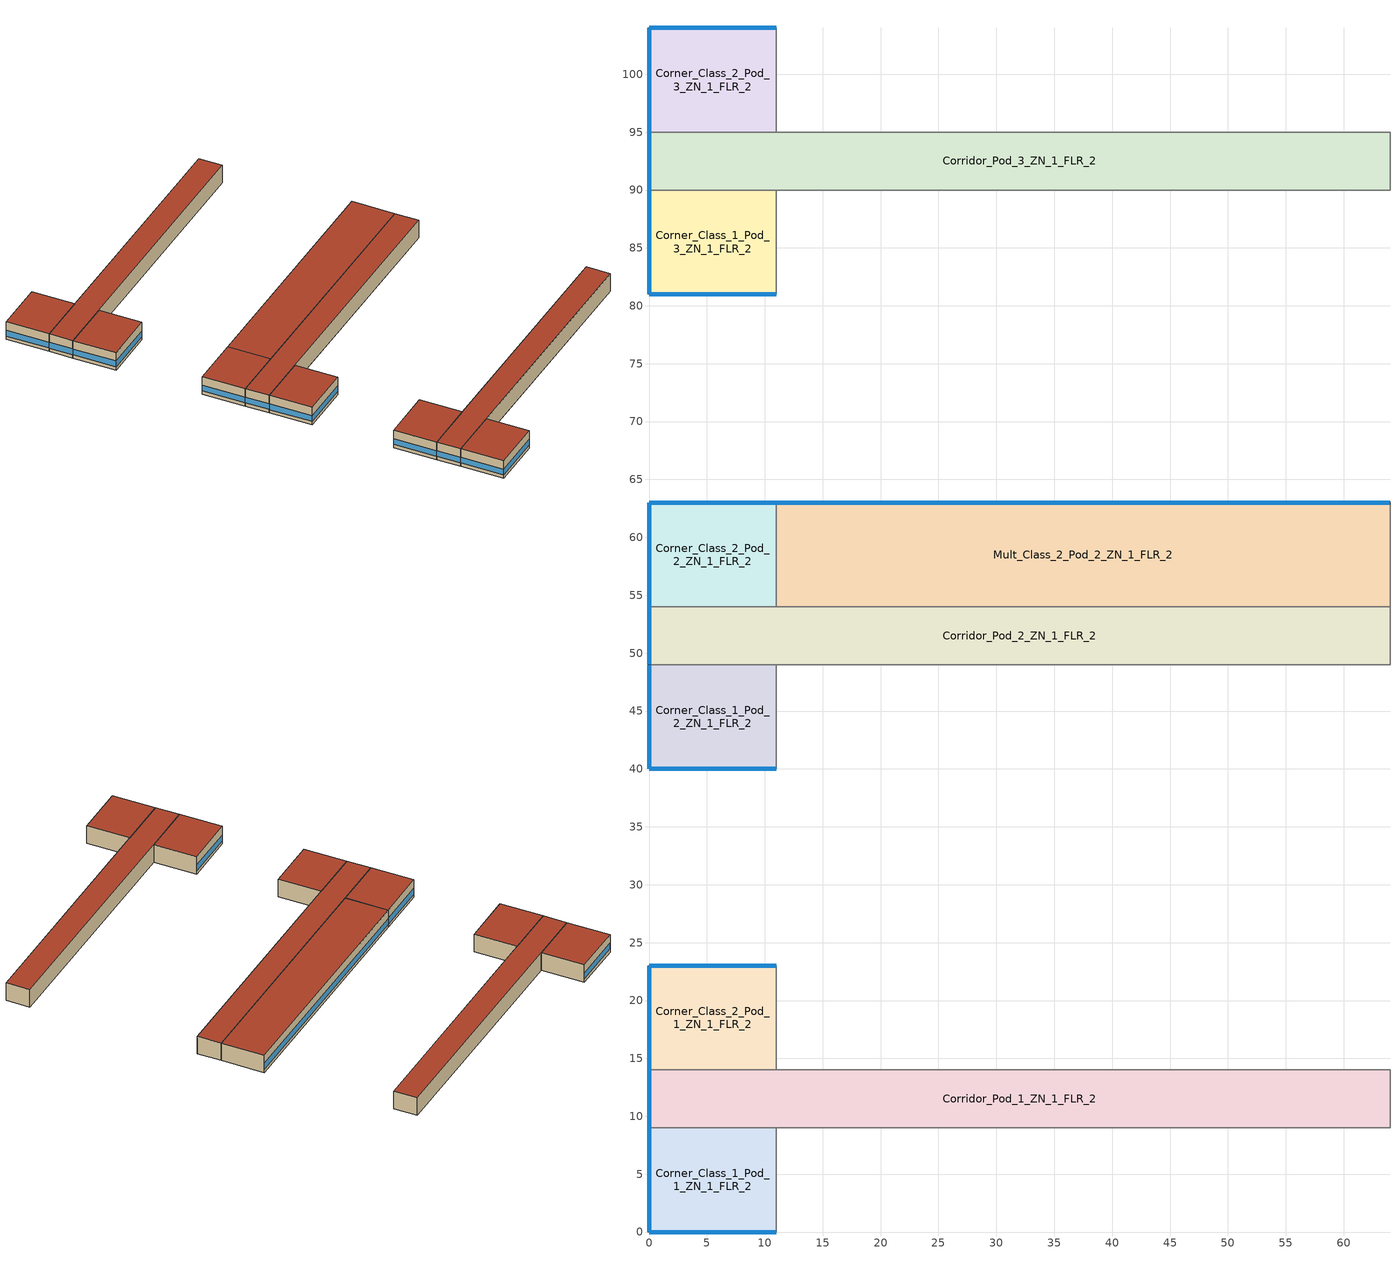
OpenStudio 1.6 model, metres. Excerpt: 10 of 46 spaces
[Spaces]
Corridor_Pod_2_ZN_1_FLR_2
 floor to Corridor_Pod_2_ZN_1_FLR_1: 64,54 64,49 0,49 0,54 z4
 wall outside: 0,54 0,49 z4:8
 wall to Corner_Class_1_Pod_2_ZN_1_FLR_2: 0,49 11,49 z4:8
 wall to Corner_Class_2_Pod_2_ZN_1_FLR_2: 11,54 0,54 z4:8
 wall to Mult_Class_2_Pod_2_ZN_1_FLR_2: 64,54 11,54 z4:8
 wall to Main_Corridor_ZN_1_FLR_2: 64,49 64,54 z4:8
 wall to Mult_Class_1_Pod_2_ZN_1_FLR_2: 11,49 64,49 z4:8
 window: 0,53.97 0,49.03 z4.76:6.07
 roof outside: 64,49 64,54 0,54 0,49 z8
Mult_Class_2_Pod_2_ZN_1_FLR_2
 floor to Mult_Class_2_Pod_2_ZN_1_FLR_1: 64,63 64,54 11,54 11,63 z4
 wall outside: 64,63 11,63 z4:8
 wall to Main_Corridor_ZN_1_FLR_2: 64,54 64,63 z4:8
 wall to Corner_Class_2_Pod_2_ZN_1_FLR_2: 11,63 11,54 z4:8
 window: 63.97,63 11.03,63 z4.76:6.06
 roof outside: 64,54 64,63 11,63 11,54 z8
Corner_Class_1_Pod_2_ZN_1_FLR_2
 floor to Corner_Class_1_Pod_2_ZN_1_FLR_1: 11,49 11,40 0,40 0,49 z4
 wall outside: 0,49 0,40 11,40 z4:8
 wall to Mult_Class_1_Pod_2_ZN_1_FLR_2: 11,40 11,49 z4:8
 window: 0,48.97 0,40.03 / 0.03,40 10.97,40 z4.76:6.06
 roof outside: 11,40 11,49 0,49 0,40 z8
Corner_Class_2_Pod_1_ZN_1_FLR_2
 floor to Corner_Class_2_Pod_1_ZN_1_FLR_1: 11,23 11,14 0,14 0,23 z4
 wall outside: 11,23 0,23 0,14 z4:8
 wall to Mult_Class_2_Pod_1_ZN_1_FLR_2: 11,14 11,23 z4:8
 wall to Corridor_Pod_1_ZN_1_FLR_2: 0,14 11,14 z4:8
 window: 10.97,23 0.03,23 / 0,22.97 0,14.03 z4.76:6.06
 roof outside: 11,14 11,23 0,23 0,14 z8
Corridor_Pod_3_ZN_1_FLR_2
 floor to Corridor_Pod_3_ZN_1_FLR_1: 64,95 64,90 0,90 0,95 z4
 wall outside: 0,95 0,90 z4:8
 wall to Corner_Class_2_Pod_3_ZN_1_FLR_2: 11,95 0,95 z4:8
 wall to Bathrooms_ZN_1_FLR_2: 64,90 64,95 z4:8
 wall to Mult_Class_1_Pod_3_ZN_1_FLR_2: 11,90 64,90 z4:8
 wall to Mult_Class_2_Pod_3_ZN_1_FLR_2: 64,95 11,95 z4:8
 wall to Corner_Class_1_Pod_3_ZN_1_FLR_2: 0,90 11,90 z4:8
 window: 0,94.97 0,90.03 z4.76:6.07
 roof outside: 64,90 64,95 0,95 0,90 z8
Corner_Class_1_Pod_1_ZN_1_FLR_2
 floor to Corner_Class_1_Pod_1_ZN_1_FLR_1: 11,9 11,0 0,0 0,9 z4
 wall outside: 0,9 0,0 11,0 z4:8
 wall to Corridor_Pod_1_ZN_1_FLR_2: 11,9 0,9 z4:8
 wall to Mult_Class_1_Pod_1_ZN_1_FLR_2: 11,0 11,9 z4:8
 window: 0.03,0 10.97,0 / 0,8.97 0,0.03 z4.76:6.06
 roof outside: 11,0 11,9 0,9 0,0 z8
Corridor_Pod_1_ZN_1_FLR_2
 floor to Corridor_Pod_1_ZN_1_FLR_1: 64,14 64,9 0,9 0,14 z4
 wall outside: 0,14 0,9 z4:8
 wall to Mult_Class_1_Pod_1_ZN_1_FLR_2: 11,9 64,9 z4:8
 wall to Lobby_ZN_1_FLR_2: 64,9 64,14 z4:8
 wall to Mult_Class_2_Pod_1_ZN_1_FLR_2: 64,14 11,14 z4:8
 window: 0,13.97 0,9.03 z4.76:6.07
 roof outside: 64,9 64,14 0,14 0,9 z8
Corner_Class_2_Pod_3_ZN_1_FLR_2
 floor to Corner_Class_2_Pod_3_ZN_1_FLR_1: 11,104 11,95 0,95 0,104 z4
 wall outside: 11,104 0,104 0,95 z4:8
 wall to Mult_Class_2_Pod_3_ZN_1_FLR_2: 11,95 11,104 z4:8
 window: 0,103.97 0,95.03 / 10.97,104 0.03,104 z4.76:6.06
 roof outside: 11,95 11,104 0,104 0,95 z8
Corner_Class_1_Pod_3_ZN_1_FLR_2
 floor to Corner_Class_1_Pod_3_ZN_1_FLR_1: 11,90 11,81 0,81 0,90 z4
 wall outside: 0,90 0,81 11,81 z4:8
 wall to Mult_Class_1_Pod_3_ZN_1_FLR_2: 11,81 11,90 z4:8
 window: 0,89.97 0,81.03 / 0.03,81 10.97,81 z4.76:6.06
 roof outside: 11,81 11,90 0,90 0,81 z8
Corner_Class_2_Pod_2_ZN_1_FLR_2
 floor to Corner_Class_2_Pod_2_ZN_1_FLR_1: 11,63 11,54 0,54 0,63 z4
 wall outside: 11,63 0,63 0,54 z4:8
 window: 0,62.97 0,54.03 / 10.97,63 0.03,63 z4.76:6.06
 roof outside: 11,54 11,63 0,63 0,54 z8
[Sizing:Zone] Zone Cooling Design Supply Air Temperature {C}=12.8; Zone Heating Design Supply Air Temperature {C}=50; Zone Cooling Design Supply Air Humidity Ratio {kg-H2O/kg-air}=0.0085; Zone Heating Design Supply Air Humidity Ratio {kg-H2O/kg-air}=0.008; Cooling Design Air Flow Method=DesignDay; Heating Design Air Flow Method=DesignDay
Name | Cooling Minimum Air Flow {m3/s}
Mult_Class_2_Pod_1_ZN_1_FLR_2 Thermal Zone; Mult_Class_1_Pod_3_ZN_1_FLR_1 Thermal Zone; Aux_Gym_ZN_1_FLR_1 Thermal Zone; Corner_Class_1_Pod_3_ZN_1_FLR_1 Thermal Zone; Main_Corridor_ZN_1_FLR_1 Thermal Zone; Gym_ZN_1_FLR_1 Thermal Zone; Mult_Class_1_Pod_1_ZN_1_FLR_1 Thermal Zone; Corner_Class_2_Pod_1_ZN_1_FLR_2 Thermal Zone; Kitchen_ZN_1_FLR_1 Thermal Zone; Lobby_ZN_1_FLR_2 Thermal Zone; Mult_Class_2_Pod_2_ZN_1_FLR_2 Thermal Zone; Mult_Class_1_Pod_2_ZN_1_FLR_2 Thermal Zone; Auditorium_ZN_1_FLR_1 Thermal Zone; Mult_Class_2_Pod_3_ZN_1_FLR_1 Thermal Zone; Main_Corridor_ZN_1_FLR_2 Thermal Zone; Mult_Class_2_Pod_1_ZN_1_FLR_1 Thermal Zone; Corridor_Pod_1_ZN_1_FLR_1 Thermal Zone; Corridor_Pod_3_ZN_1_FLR_2 Thermal Zone; Corridor_Pod_3_ZN_1_FLR_1 Thermal Zone; Offices_ZN_1_FLR_2 Thermal Zone; Corner_Class_1_Pod_1_ZN_1_FLR_1 Thermal Zone; Corridor_Pod_2_ZN_1_FLR_2 Thermal Zone; Mech_ZN_1_FLR_2 Thermal Zone; Offices_ZN_1_FLR_1 Thermal Zone; Mult_Class_2_Pod_3_ZN_1_FLR_2 Thermal Zone; Mult_Class_2_Pod_2_ZN_1_FLR_1 Thermal Zone; Corner_Class_2_Pod_3_ZN_1_FLR_1 Thermal Zone; Corner_Class_1_Pod_3_ZN_1_FLR_2 Thermal Zone; Mult_Class_1_Pod_2_ZN_1_FLR_1 Thermal Zone; Lobby_ZN_1_FLR_1 Thermal Zone; Corner_Class_1_Pod_2_ZN_1_FLR_2 Thermal Zone; LIBRARY_MEDIA_CENTER_ZN_1_FLR_2 Thermal Zone; Mult_Class_1_Pod_3_ZN_1_FLR_2 Thermal Zone; Corner_Class_2_Pod_3_ZN_1_FLR_2 Thermal Zone; Corner_Class_2_Pod_1_ZN_1_FLR_1 Thermal Zone; Corner_Class_1_Pod_1_ZN_1_FLR_2 Thermal Zone; Corner_Class_2_Pod_2_ZN_1_FLR_2 Thermal Zone; Corner_Class_1_Pod_2_ZN_1_FLR_1 Thermal Zone; Mult_Class_1_Pod_1_ZN_1_FLR_2 Thermal Zone; Mech_ZN_1_FLR_1 Thermal Zone; Corridor_Pod_1_ZN_1_FLR_2 Thermal Zone; Corner_Class_2_Pod_2_ZN_1_FLR_1 Thermal Zone; Corridor_Pod_2_ZN_1_FLR_1 Thermal Zone
Cafeteria_ZN_1_FLR_1 Thermal Zone | 1.628
Bathrooms_ZN_1_FLR_2 Thermal Zone; Bathrooms_ZN_1_FLR_1 Thermal Zone | 0.3
[Schedule:Ruleset]
Name | Default Day Schedule
NECB-A-Occ | Schedule Day 2
NECB-A-Ltg | Schedule Day 3
NECB-A-Equ | Schedule Day 4
NECB-A-Fan | Schedule Day 5
NECB-A-Proc | Schedule Day 6
NECB-A-Clg | Schedule Day 7
NECB-A-Htg | Schedule Day 8
NECB-A-HW | Schedule Day 9
NECB-B-Ltg | Schedule Day 11
NECB-B-Equ | Schedule Day 12
NECB-B-Proc | Schedule Day 14
NECB-B-Clg | Schedule Day 15
NECB-B-Htg | Schedule Day 16
NECB-B-HW | Schedule Day 17
NECB-C-Occ | Schedule Day 18
NECB-C-Ltg | Schedule Day 19
NECB-C-Equ | Schedule Day 20
NECB-C-Fan | Schedule Day 21
NECB-C-Proc | Schedule Day 22
NECB-C-Clg | Schedule Day 23
NECB-C-Htg | Schedule Day 24
NECB-C-HW | Schedule Day 25
activity 120W | Schedule Day 74
[Schedule:Day]
wkdFRACTION_ALWAYS_ON 1; satFRACTION_ALWAYS_ON 1; sunFRACTION_ALWAYS_ON 1: 1, 0, 1, 2, 0, 1, 3, 0, 1, 4, 0, 1, 5, 0, 1, 6, 0, 1, 7, 0, 1, 8, 0, 1, 9, 0, 1, 10, 0, 1, 11, 0, 1, 12, 0, 1, 13, 0, 1, 14, 0, 1, 15, 0, 1, 16, 0, 1, 17, 0, 1, 18, 0, 1, 19, 0, 1, 20, 0, 1, 21, 0, 1, 22, 0, 1, 23, 0, 1, 24, 0, 1
Schedule Day 2; wkdNECB-A-Occ 1: 1, 0, 0, 2, 0, 0, 3, 0, 0, 4, 0, 0, 5, 0, 0, 6, 0, 0, 7, 0, 0, 8, 0, 0.1, 9, 0, 0.7, 10, 0, 0.9, 11, 0, 0.9, 12, 0, 0.9, 13, 0, 0.5, 14, 0, 0.5, 15, 0, 0.9, 16, 0, 0.9, 17, 0, 0.9, 18, 0, 0.7, 19, 0, 0.3, 20, 0, 0.1, 21, 0, 0.1, 22, 0, 0.1, 23, 0, 0.1, 24, 0, 0
satNECB-A-Occ 1; sunNECB-A-Occ 1; satNECB-A-Fan 1; sunNECB-A-Fan 1; satNECB-D-Occ 1; sunNECB-D-Occ 1; satNECB-D-Fan 1; sunNECB-D-Fan 1: 1, 0, 0, 2, 0, 0, 3, 0, 0, 4, 0, 0, 5, 0, 0, 6, 0, 0, 7, 0, 0, 8, 0, 0, 9, 0, 0, 10, 0, 0, 11, 0, 0, 12, 0, 0, 13, 0, 0, 14, 0, 0, 15, 0, 0, 16, 0, 0, 17, 0, 0, 18, 0, 0, 19, 0, 0, 20, 0, 0, 21, 0, 0, 22, 0, 0, 23, 0, 0, 24, 0, 0
Schedule Day 3; wkdNECB-A-Ltg 1: 1, 0, 0.05, 2, 0, 0.05, 3, 0, 0.05, 4, 0, 0.05, 5, 0, 0.05, 6, 0, 0.05, 7, 0, 0.05, 8, 0, 0.3, 9, 0, 0.8, 10, 0, 0.9, 11, 0, 0.9, 12, 0, 0.9, 13, 0, 0.9, 14, 0, 0.9, 15, 0, 0.9, 16, 0, 0.9, 17, 0, 0.9, 18, 0, 0.8, 19, 0, 0.5, 20, 0, 0.3, 21, 0, 0.3, 22, 0, 0.1, 23, 0, 0.1, 24, 0, 0.05
satNECB-A-Ltg 1; sunNECB-A-Ltg 1; satNECB-A-HW 1; sunNECB-A-HW 1; satNECB-D-Ltg 1; sunNECB-D-Ltg 1; satNECB-D-Equ 1; sunNECB-D-Equ 1; satNECB-D-Proc 1; sunNECB-D-Proc 1; satNECB-D-HW 1; sunNECB-D-HW 1: 1, 0, 0.05, 2, 0, 0.05, 3, 0, 0.05, 4, 0, 0.05, 5, 0, 0.05, 6, 0, 0.05, 7, 0, 0.05, 8, 0, 0.05, 9, 0, 0.05, 10, 0, 0.05, 11, 0, 0.05, 12, 0, 0.05, 13, 0, 0.05, 14, 0, 0.05, 15, 0, 0.05, 16, 0, 0.05, 17, 0, 0.05, 18, 0, 0.05, 19, 0, 0.05, 20, 0, 0.05, 21, 0, 0.05, 22, 0, 0.05, 23, 0, 0.05, 24, 0, 0.05
Schedule Day 4; wkdNECB-A-Equ 1; Schedule Day 6; wkdNECB-A-Proc 1: 1, 0, 0.2, 2, 0, 0.2, 3, 0, 0.2, 4, 0, 0.2, 5, 0, 0.2, 6, 0, 0.2, 7, 0, 0.2, 8, 0, 0.3, 9, 0, 0.8, 10, 0, 0.9, 11, 0, 0.9, 12, 0, 0.9, 13, 0, 0.9, 14, 0, 0.9, 15, 0, 0.9, 16, 0, 0.9, 17, 0, 0.9, 18, 0, 0.9, 19, 0, 0.5, 20, 0, 0.3, 21, 0, 0.3, 22, 0, 0.2, 23, 0, 0.2, 24, 0, 0.2
satNECB-A-Equ 1; sunNECB-A-Equ 1; satNECB-A-Proc 1; sunNECB-A-Proc 1: 1, 0, 0.2, 2, 0, 0.2, 3, 0, 0.2, 4, 0, 0.2, 5, 0, 0.2, 6, 0, 0.2, 7, 0, 0.2, 8, 0, 0.2, 9, 0, 0.2, 10, 0, 0.2, 11, 0, 0.2, 12, 0, 0.2, 13, 0, 0.2, 14, 0, 0.2, 15, 0, 0.2, 16, 0, 0.2, 17, 0, 0.2, 18, 0, 0.2, 19, 0, 0.2, 20, 0, 0.2, 21, 0, 0.2, 22, 0, 0.2, 23, 0, 0.2, 24, 0, 0.2
Schedule Day 5; wkdNECB-A-Fan 1: 1, 0, 0, 2, 0, 0, 3, 0, 0, 4, 0, 0, 5, 0, 0, 6, 0, 0, 7, 0, 1, 8, 0, 1, 9, 0, 1, 10, 0, 1, 11, 0, 1, 12, 0, 1, 13, 0, 1, 14, 0, 1, 15, 0, 1, 16, 0, 1, 17, 0, 1, 18, 0, 1, 19, 0, 1, 20, 0, 1, 21, 0, 1, 22, 0, 0, 23, 0, 0, 24, 0, 0
Schedule Day 7; wkdNECB-A-Clg 1: 1, 0, 35, 2, 0, 35, 3, 0, 35, 4, 0, 35, 5, 0, 35, 6, 0, 35, 7, 0, 24, 8, 0, 24, 9, 0, 24, 10, 0, 24, 11, 0, 24, 12, 0, 24, 13, 0, 24, 14, 0, 24, 15, 0, 24, 16, 0, 24, 17, 0, 24, 18, 0, 24, 19, 0, 24, 20, 0, 24, 21, 0, 24, 22, 0, 35, 23, 0, 35, 24, 0, 35
satNECB-A-Clg 1; sunNECB-A-Clg 1; satNECB-D-Clg 1; sunNECB-D-Clg 1: 1, 0, 35, 2, 0, 35, 3, 0, 35, 4, 0, 35, 5, 0, 35, 6, 0, 35, 7, 0, 35, 8, 0, 35, 9, 0, 35, 10, 0, 35, 11, 0, 35, 12, 0, 35, 13, 0, 35, 14, 0, 35, 15, 0, 35, 16, 0, 35, 17, 0, 35, 18, 0, 35, 19, 0, 35, 20, 0, 35, 21, 0, 35, 22, 0, 35, 23, 0, 35, 24, 0, 35
Schedule Day 8; wkdNECB-A-Htg 1: 1, 0, 18, 2, 0, 18, 3, 0, 18, 4, 0, 18, 5, 0, 18, 6, 0, 18, 7, 0, 20, 8, 0, 22, 9, 0, 22, 10, 0, 22, 11, 0, 22, 12, 0, 22, 13, 0, 22, 14, 0, 22, 15, 0, 22, 16, 0, 22, 17, 0, 22, 18, 0, 22, 19, 0, 22, 20, 0, 22, 21, 0, 22, 22, 0, 18, 23, 0, 18, 24, 0, 18
satNECB-A-Htg 1; sunNECB-A-Htg 1; satNECB-D-Htg 1; sunNECB-D-Htg 1: 1, 0, 18, 2, 0, 18, 3, 0, 18, 4, 0, 18, 5, 0, 18, 6, 0, 18, 7, 0, 18, 8, 0, 18, 9, 0, 18, 10, 0, 18, 11, 0, 18, 12, 0, 18, 13, 0, 18, 14, 0, 18, 15, 0, 18, 16, 0, 18, 17, 0, 18, 18, 0, 18, 19, 0, 18, 20, 0, 18, 21, 0, 18, 22, 0, 18, 23, 0, 18, 24, 0, 18
Schedule Day 9; wkdNECB-A-HW 1: 1, 0, 0.05, 2, 0, 0.05, 3, 0, 0.05, 4, 0, 0.05, 5, 0, 0.05, 6, 0, 0.05, 7, 0, 0.05, 8, 0, 0.1, 9, 0, 0.5, 10, 0, 0.5, 11, 0, 0.9, 12, 0, 0.9, 13, 0, 0.9, 14, 0, 0.9, 15, 0, 0.9, 16, 0, 0.9, 17, 0, 0.7, 18, 0, 0.5, 19, 0, 0.3, 20, 0, 0.2, 21, 0, 0.2, 22, 0, 0.2, 23, 0, 0.05, 24, 0, 0.05
wkdNECB-B-Occ 1: 1, 0, 0.3, 2, 0, 0.1, 3, 0, 0, 4, 0, 0, 5, 0, 0, 6, 0, 0, 7, 0, 0, 8, 0, 0, 9, 0, 0, 10, 0, 0.1, 11, 0, 0.2, 12, 0, 0.5, 13, 0, 0.9, 14, 0, 0.8, 15, 0, 0.5, 16, 0, 0.2, 17, 0, 0.2, 18, 0, 0.3, 19, 0, 0.6, 20, 0, 0.9, 21, 0, 0.9, 22, 0, 0.9, 23, 0, 0.6, 24, 0, 0.4
satNECB-B-Occ 1: 1, 0, 0.5, 2, 0, 0.3, 3, 0, 0, 4, 0, 0, 5, 0, 0, 6, 0, 0, 7, 0, 0, 8, 0, 0, 9, 0, 0, 10, 0, 0.1, 11, 0, 0.2, 12, 0, 0.5, 13, 0, 0.9, 14, 0, 0.8, 15, 0, 0.5, 16, 0, 0.2, 17, 0, 0.2, 18, 0, 0.3, 19, 0, 0.6, 20, 0, 0.9, 21, 0, 0.9, 22, 0, 0.9, 23, 0, 0.6, 24, 0, 0.6
sunNECB-B-Occ 1: 1, 0, 0.1, 2, 0, 0.3, 3, 0, 0, 4, 0, 0, 5, 0, 0, 6, 0, 0, 7, 0, 0, 8, 0, 0, 9, 0, 0, 10, 0, 0, 11, 0, 0.1, 12, 0, 0.4, 13, 0, 0.5, 14, 0, 0.5, 15, 0, 0.4, 16, 0, 0.2, 17, 0, 0.2, 18, 0, 0.2, 19, 0, 0.5, 20, 0, 0.7, 21, 0, 0.7, 22, 0, 0.5, 23, 0, 0.3, 24, 0, 0.1
Schedule Day 11; wkdNECB-B-Ltg 1; satNECB-B-Ltg 1; Schedule Day 12; wkdNECB-B-Equ 1; satNECB-B-Equ 1; Schedule Day 14; wkdNECB-B-Proc 1; satNECB-B-Proc 1: 1, 0, 0.9, 2, 0, 0.5, 3, 0, 0.1, 4, 0, 0.1, 5, 0, 0.1, 6, 0, 0.1, 7, 0, 0.1, 8, 0, 0.1, 9, 0, 0.1, 10, 0, 0.5, 11, 0, 0.7, 12, 0, 0.9, 13, 0, 0.9, 14, 0, 0.9, 15, 0, 0.9, 16, 0, 0.9, 17, 0, 0.9, 18, 0, 0.9, 19, 0, 0.9, 20, 0, 0.9, 21, 0, 0.9, 22, 0, 0.9, 23, 0, 0.9, 24, 0, 0.9
sunNECB-B-Ltg 1; sunNECB-B-Equ 1; sunNECB-B-Proc 1: 1, 0, 0.5, 2, 0, 0.5, 3, 0, 0.1, 4, 0, 0.1, 5, 0, 0.1, 6, 0, 0.1, 7, 0, 0.1, 8, 0, 0.1, 9, 0, 0.1, 10, 0, 0.1, 11, 0, 0.5, 12, 0, 0.9, 13, 0, 0.9, 14, 0, 0.9, 15, 0, 0.9, 16, 0, 0.9, 17, 0, 0.9, 18, 0, 0.9, 19, 0, 0.9, 20, 0, 0.9, 21, 0, 0.9, 22, 0, 0.9, 23, 0, 0.9, 24, 0, 0.5
wkdNECB-B-Fan 1; satNECB-B-Fan 1: 1, 0, 1, 2, 0, 1, 3, 0, 0, 4, 0, 0, 5, 0, 0, 6, 0, 0, 7, 0, 0, 8, 0, 0, 9, 0, 1, 10, 0, 1, 11, 0, 1, 12, 0, 1, 13, 0, 1, 14, 0, 1, 15, 0, 1, 16, 0, 1, 17, 0, 1, 18, 0, 1, 19, 0, 1, 20, 0, 1, 21, 0, 1, 22, 0, 1, 23, 0, 1, 24, 0, 1
sunNECB-B-Fan 1: 1, 0, 0, 2, 0, 1, 3, 0, 0, 4, 0, 0, 5, 0, 0, 6, 0, 0, 7, 0, 0, 8, 0, 0, 9, 0, 0, 10, 0, 1, 11, 0, 1, 12, 0, 1, 13, 0, 1, 14, 0, 1, 15, 0, 1, 16, 0, 1, 17, 0, 1, 18, 0, 1, 19, 0, 1, 20, 0, 1, 21, 0, 1, 22, 0, 1, 23, 0, 1, 24, 0, 0
Schedule Day 15; wkdNECB-B-Clg 1; satNECB-B-Clg 1: 1, 0, 24, 2, 0, 35, 3, 0, 35, 4, 0, 35, 5, 0, 35, 6, 0, 35, 7, 0, 35, 8, 0, 35, 9, 0, 24, 10, 0, 24, 11, 0, 24, 12, 0, 24, 13, 0, 24, 14, 0, 24, 15, 0, 24, 16, 0, 24, 17, 0, 24, 18, 0, 24, 19, 0, 24, 20, 0, 24, 21, 0, 24, 22, 0, 24, 23, 0, 24, 24, 0, 24
sunNECB-B-Clg 1: 1, 0, 35, 2, 0, 35, 3, 0, 35, 4, 0, 35, 5, 0, 35, 6, 0, 35, 7, 0, 35, 8, 0, 35, 9, 0, 35, 10, 0, 24, 11, 0, 24, 12, 0, 24, 13, 0, 24, 14, 0, 24, 15, 0, 24, 16, 0, 24, 17, 0, 24, 18, 0, 24, 19, 0, 24, 20, 0, 24, 21, 0, 24, 22, 0, 24, 23, 0, 24, 24, 0, 35
Schedule Day 16; wkdNECB-B-Htg 1; satNECB-B-Htg 1: 1, 0, 22, 2, 0, 22, 3, 0, 18, 4, 0, 18, 5, 0, 18, 6, 0, 18, 7, 0, 18, 8, 0, 18, 9, 0, 20, 10, 0, 22, 11, 0, 22, 12, 0, 22, 13, 0, 22, 14, 0, 22, 15, 0, 22, 16, 0, 22, 17, 0, 22, 18, 0, 22, 19, 0, 22, 20, 0, 22, 21, 0, 22, 22, 0, 22, 23, 0, 22, 24, 0, 22
sunNECB-B-Htg 1: 1, 0, 18, 2, 0, 22, 3, 0, 18, 4, 0, 18, 5, 0, 18, 6, 0, 18, 7, 0, 18, 8, 0, 18, 9, 0, 18, 10, 0, 20, 11, 0, 22, 12, 0, 22, 13, 0, 22, 14, 0, 22, 15, 0, 22, 16, 0, 22, 17, 0, 22, 18, 0, 22, 19, 0, 22, 20, 0, 22, 21, 0, 22, 22, 0, 22, 23, 0, 22, 24, 0, 18
Schedule Day 17; wkdNECB-B-HW 1: 1, 0, 0.6, 2, 0, 0.5, 3, 0, 0.05, 4, 0, 0.05, 5, 0, 0.05, 6, 0, 0.05, 7, 0, 0.05, 8, 0, 0.05, 9, 0, 0.05, 10, 0, 0.7, 11, 0, 0.7, 12, 0, 0.4, 13, 0, 0.5, 14, 0, 0.6, 15, 0, 0.6, 16, 0, 0.4, 17, 0, 0.3, 18, 0, 0.3, 19, 0, 0.4, 20, 0, 0.5, 21, 0, 0.8, 22, 0, 0.8, 23, 0, 0.9, 24, 0, 0.9
satNECB-B-HW 1: 1, 0, 0.7, 2, 0, 0.6, 3, 0, 0.05, 4, 0, 0.05, 5, 0, 0.05, 6, 0, 0.05, 7, 0, 0.05, 8, 0, 0.05, 9, 0, 0.05, 10, 0, 0.7, 11, 0, 0.7, 12, 0, 0.4, 13, 0, 0.5, 14, 0, 0.6, 15, 0, 0.6, 16, 0, 0.4, 17, 0, 0.3, 18, 0, 0.3, 19, 0, 0.4, 20, 0, 0.5, 21, 0, 0.8, 22, 0, 0.8, 23, 0, 0.9, 24, 0, 0.9
sunNECB-B-HW 1: 1, 0, 0.5, 2, 0, 0.6, 3, 0, 0.05, 4, 0, 0.05, 5, 0, 0.05, 6, 0, 0.05, 7, 0, 0.05, 8, 0, 0.05, 9, 0, 0.05, 10, 0, 0.7, 11, 0, 0.7, 12, 0, 0.4, 13, 0, 0.5, 14, 0, 0.6, 15, 0, 0.6, 16, 0, 0.4, 17, 0, 0.3, 18, 0, 0.3, 19, 0, 0.4, 20, 0, 0.5, 21, 0, 0.8, 22, 0, 0.8, 23, 0, 0.5, 24, 0, 0.5
Schedule Day 18; wkdNECB-C-Occ 1: 1, 0, 0, 2, 0, 0, 3, 0, 0, 4, 0, 0, 5, 0, 0, 6, 0, 0, 7, 0, 0, 8, 0, 0, 9, 0, 0.1, 10, 0, 0.2, 11, 0, 0.5, 12, 0, 0.5, 13, 0, 0.7, 14, 0, 0.7, 15, 0, 0.7, 16, 0, 0.7, 17, 0, 0.8, 18, 0, 0.7, 19, 0, 0.5, 20, 0, 0.3, 21, 0, 0.3, 22, 0, 0, 23, 0, 0, 24, 0, 0
satNECB-C-Occ 1: 1, 0, 0, 2, 0, 0, 3, 0, 0, 4, 0, 0, 5, 0, 0, 6, 0, 0, 7, 0, 0, 8, 0, 0, 9, 0, 0.1, 10, 0, 0.2, 11, 0, 0.5, 12, 0, 0.6, 13, 0, 0.8, 14, 0, 0.9, 15, 0, 0.9, 16, 0, 0.9, 17, 0, 0.8, 18, 0, 0.7, 19, 0, 0.5, 20, 0, 0.2, 21, 0, 0.2, 22, 0, 0, 23, 0, 0, 24, 0, 0
sunNECB-C-Occ 1: 1, 0, 0, 2, 0, 0, 3, 0, 0, 4, 0, 0, 5, 0, 0, 6, 0, 0, 7, 0, 0, 8, 0, 0, 9, 0, 0, 10, 0, 0, 11, 0, 0.1, 12, 0, 0.2, 13, 0, 0.2, 14, 0, 0.4, 15, 0, 0.4, 16, 0, 0.4, 17, 0, 0.4, 18, 0, 0.4, 19, 0, 0.2, 20, 0, 0, 21, 0, 0, 22, 0, 0, 23, 0, 0, 24, 0, 0
Schedule Day 19; wkdNECB-C-Ltg 1; satNECB-C-Ltg 1; Schedule Day 20; wkdNECB-C-Equ 1; satNECB-C-Equ 1; Schedule Day 22; wkdNECB-C-Proc 1; satNECB-C-Proc 1: 1, 0, 0.05, 2, 0, 0.05, 3, 0, 0.05, 4, 0, 0.05, 5, 0, 0.05, 6, 0, 0.05, 7, 0, 0.05, 8, 0, 0.05, 9, 0, 0.5, 10, 0, 0.9, 11, 0, 0.9, 12, 0, 0.9, 13, 0, 0.9, 14, 0, 0.9, 15, 0, 0.9, 16, 0, 0.9, 17, 0, 0.9, 18, 0, 0.9, 19, 0, 0.9, 20, 0, 0.6, 21, 0, 0.5, 22, 0, 0.05, 23, 0, 0.05, 24, 0, 0.05
sunNECB-C-Ltg 1; sunNECB-C-Equ 1; sunNECB-C-Proc 1: 1, 0, 0.05, 2, 0, 0.05, 3, 0, 0.05, 4, 0, 0.05, 5, 0, 0.05, 6, 0, 0.05, 7, 0, 0.05, 8, 0, 0.05, 9, 0, 0.05, 10, 0, 0.05, 11, 0, 0.5, 12, 0, 0.9, 13, 0, 0.9, 14, 0, 0.9, 15, 0, 0.9, 16, 0, 0.9, 17, 0, 0.9, 18, 0, 0.9, 19, 0, 0.6, 20, 0, 0.05, 21, 0, 0.05, 22, 0, 0.05, 23, 0, 0.05, 24, 0, 0.05
Schedule Day 21; wkdNECB-C-Fan 1; satNECB-C-Fan 1: 1, 0, 0, 2, 0, 0, 3, 0, 0, 4, 0, 0, 5, 0, 0, 6, 0, 0, 7, 0, 0, 8, 0, 1, 9, 0, 1, 10, 0, 1, 11, 0, 1, 12, 0, 1, 13, 0, 1, 14, 0, 1, 15, 0, 1, 16, 0, 1, 17, 0, 1, 18, 0, 1, 19, 0, 1, 20, 0, 1, 21, 0, 1, 22, 0, 0, 23, 0, 0, 24, 0, 0
sunNECB-C-Fan 1: 1, 0, 0, 2, 0, 0, 3, 0, 0, 4, 0, 0, 5, 0, 0, 6, 0, 0, 7, 0, 0, 8, 0, 0, 9, 0, 0, 10, 0, 1, 11, 0, 1, 12, 0, 1, 13, 0, 1, 14, 0, 1, 15, 0, 1, 16, 0, 1, 17, 0, 1, 18, 0, 1, 19, 0, 1, 20, 0, 0, 21, 0, 0, 22, 0, 0, 23, 0, 0, 24, 0, 0
Schedule Day 23; wkdNECB-C-Clg 1; satNECB-C-Clg 1: 1, 0, 35, 2, 0, 35, 3, 0, 35, 4, 0, 35, 5, 0, 35, 6, 0, 35, 7, 0, 35, 8, 0, 24, 9, 0, 24, 10, 0, 24, 11, 0, 24, 12, 0, 24, 13, 0, 24, 14, 0, 24, 15, 0, 24, 16, 0, 24, 17, 0, 24, 18, 0, 24, 19, 0, 24, 20, 0, 24, 21, 0, 24, 22, 0, 35, 23, 0, 35, 24, 0, 35
sunNECB-C-Clg 1: 1, 0, 35, 2, 0, 35, 3, 0, 35, 4, 0, 35, 5, 0, 35, 6, 0, 35, 7, 0, 35, 8, 0, 35, 9, 0, 35, 10, 0, 24, 11, 0, 24, 12, 0, 24, 13, 0, 24, 14, 0, 24, 15, 0, 24, 16, 0, 24, 17, 0, 24, 18, 0, 24, 19, 0, 24, 20, 0, 35, 21, 0, 35, 22, 0, 35, 23, 0, 35, 24, 0, 35
Schedule Day 24; wkdNECB-C-Htg 1; satNECB-C-Htg 1: 1, 0, 18, 2, 0, 18, 3, 0, 18, 4, 0, 18, 5, 0, 18, 6, 0, 18, 7, 0, 18, 8, 0, 20, 9, 0, 22, 10, 0, 22, 11, 0, 22, 12, 0, 22, 13, 0, 22, 14, 0, 22, 15, 0, 22, 16, 0, 22, 17, 0, 22, 18, 0, 22, 19, 0, 22, 20, 0, 22, 21, 0, 22, 22, 0, 18, 23, 0, 18, 24, 0, 18
sunNECB-C-Htg 1: 1, 0, 18, 2, 0, 18, 3, 0, 18, 4, 0, 18, 5, 0, 18, 6, 0, 18, 7, 0, 18, 8, 0, 18, 9, 0, 18, 10, 0, 20, 11, 0, 22, 12, 0, 22, 13, 0, 22, 14, 0, 22, 15, 0, 22, 16, 0, 22, 17, 0, 22, 18, 0, 22, 19, 0, 22, 20, 0, 18, 21, 0, 18, 22, 0, 18, 23, 0, 18, 24, 0, 18
Schedule Day 25; wkdNECB-C-HW 1: 1, 0, 0.05, 2, 0, 0.05, 3, 0, 0.05, 4, 0, 0.05, 5, 0, 0.05, 6, 0, 0.05, 7, 0, 0.05, 8, 0, 0.05, 9, 0, 0.1, 10, 0, 0.2, 11, 0, 0.3, 12, 0, 0.4, 13, 0, 0.8, 14, 0, 0.8, 15, 0, 0.8, 16, 0, 0.8, 17, 0, 0.6, 18, 0, 0.4, 19, 0, 0.3, 20, 0, 0.2, 21, 0, 0.2, 22, 0, 0.05, 23, 0, 0.05, 24, 0, 0.05
satNECB-C-HW 1: 1, 0, 0.05, 2, 0, 0.05, 3, 0, 0.05, 4, 0, 0.05, 5, 0, 0.05, 6, 0, 0.05, 7, 0, 0.05, 8, 0, 0.05, 9, 0, 0.1, 10, 0, 0.2, 11, 0, 0.3, 12, 0, 0.5, 13, 0, 0.9, 14, 0, 0.9, 15, 0, 0.9, 16, 0, 0.9, 17, 0, 0.7, 18, 0, 0.5, 19, 0, 0.3, 20, 0, 0.2, 21, 0, 0.2, 22, 0, 0.05, 23, 0, 0.05, 24, 0, 0.05
sunNECB-C-HW 1: 1, 0, 0.05, 2, 0, 0.05, 3, 0, 0.05, 4, 0, 0.05, 5, 0, 0.05, 6, 0, 0.05, 7, 0, 0.05, 8, 0, 0.05, 9, 0, 0.05, 10, 0, 0.05, 11, 0, 0.1, 12, 0, 0.2, 13, 0, 0.4, 14, 0, 0.8, 15, 0, 0.8, 16, 0, 0.6, 17, 0, 0.4, 18, 0, 0.3, 19, 0, 0.2, 20, 0, 0.05, 21, 0, 0.05, 22, 0, 0.05, 23, 0, 0.05, 24, 0, 0.05
wkdNECB-D-Occ 1: 1, 0, 0, 2, 0, 0, 3, 0, 0, 4, 0, 0, 5, 0, 0, 6, 0, 0, 7, 0, 0, 8, 0, 0, 9, 0, 0.1, 10, 0, 0.9, 11, 0, 0.9, 12, 0, 0.9, 13, 0, 0.8, 14, 0, 0.8, 15, 0, 0.8, 16, 0, 0.8, 17, 0, 0.5, 18, 0, 0.2, 19, 0, 0.1, 20, 0, 0.3, 21, 0, 0.3, 22, 0, 0.3, 23, 0, 0.1, 24, 0, 0
wkdNECB-D-Ltg 1; wkdNECB-D-Equ 1; wkdNECB-D-Proc 1: 1, 0, 0.05, 2, 0, 0.05, 3, 0, 0.05, 4, 0, 0.05, 5, 0, 0.05, 6, 0, 0.05, 7, 0, 0.05, 8, 0, 0.05, 9, 0, 0.3, 10, 0, 0.9, 11, 0, 0.9, 12, 0, 0.9, 13, 0, 0.9, 14, 0, 0.9, 15, 0, 0.9, 16, 0, 0.9, 17, 0, 0.7, 18, 0, 0.5, 19, 0, 0.5, 20, 0, 0.7, 21, 0, 0.7, 22, 0, 0.7, 23, 0, 0.3, 24, 0, 0.05
wkdNECB-D-Fan 1: 1, 0, 0, 2, 0, 0, 3, 0, 0, 4, 0, 0, 5, 0, 0, 6, 0, 0, 7, 0, 0, 8, 0, 1, 9, 0, 1, 10, 0, 1, 11, 0, 1, 12, 0, 1, 13, 0, 1, 14, 0, 1, 15, 0, 1, 16, 0, 1, 17, 0, 1, 18, 0, 1, 19, 0, 1, 20, 0, 1, 21, 0, 1, 22, 0, 1, 23, 0, 1, 24, 0, 0
wkdNECB-D-Clg 1: 1, 0, 35, 2, 0, 35, 3, 0, 35, 4, 0, 35, 5, 0, 35, 6, 0, 35, 7, 0, 35, 8, 0, 24, 9, 0, 24, 10, 0, 24, 11, 0, 24, 12, 0, 24, 13, 0, 24, 14, 0, 24, 15, 0, 24, 16, 0, 24, 17, 0, 24, 18, 0, 24, 19, 0, 24, 20, 0, 24, 21, 0, 24, 22, 0, 24, 23, 0, 24, 24, 0, 35
wkdNECB-D-Htg 1: 1, 0, 18, 2, 0, 18, 3, 0, 18, 4, 0, 18, 5, 0, 18, 6, 0, 18, 7, 0, 18, 8, 0, 20, 9, 0, 22, 10, 0, 22, 11, 0, 22, 12, 0, 22, 13, 0, 22, 14, 0, 22, 15, 0, 22, 16, 0, 22, 17, 0, 22, 18, 0, 22, 19, 0, 22, 20, 0, 22, 21, 0, 22, 22, 0, 22, 23, 0, 22, 24, 0, 18
wkdNECB-D-HW 1: 1, 0, 0.05, 2, 0, 0.05, 3, 0, 0.05, 4, 0, 0.05, 5, 0, 0.05, 6, 0, 0.05, 7, 0, 0.05, 8, 0, 0.05, 9, 0, 0.5, 10, 0, 0.5, 11, 0, 0.9, 12, 0, 0.9, 13, 0, 0.9, 14, 0, 0.9, 15, 0, 0.9, 16, 0, 0.9, 17, 0, 0.7, 18, 0, 0.3, 19, 0, 0.5, 20, 0, 0.5, 21, 0, 0.5, 22, 0, 0.3, 23, 0, 0.05, 24, 0, 0.05
Schedule Day 74; wkdactivity 120W 1; satactivity 120W 1; sunactivity 120W 1: 1, 0, 120, 2, 0, 120, 3, 0, 120, 4, 0, 120, 5, 0, 120, 6, 0, 120, 7, 0, 120, 8, 0, 120, 9, 0, 120, 10, 0, 120, 11, 0, 120, 12, 0, 120, 13, 0, 120, 14, 0, 120, 15, 0, 120, 16, 0, 120, 17, 0, 120, 18, 0, 120, 19, 0, 120, 20, 0, 120, 21, 0, 120, 22, 0, 120, 23, 0, 120, 24, 0, 120
[Schedule:Rule] Date Specification Type=DateRange; Start Month=1; Start Day=1; End Month=12; End Day=31
Name | Schedule Ruleset | Rule Order | Day Schedule | Apply Sunday | Apply Monday | Apply Tuesday | Apply Wednesday | Apply Thursday | Apply Friday | Apply Saturday
wkdNECB-A-Occ rule | NECB-A-Occ | 2 | wkdNECB-A-Occ 1 | No | Yes | Yes | Yes | Yes | Yes | No
satNECB-A-Occrule | NECB-A-Occ | 1 | satNECB-A-Occ 1 | No | No | No | No | No | No | Yes
sunNECB-A-Occrule | NECB-A-Occ | 0 | sunNECB-A-Occ 1 | Yes | No | No | No | No | No | No
wkdNECB-A-Ltg rule | NECB-A-Ltg | 2 | wkdNECB-A-Ltg 1 | No | Yes | Yes | Yes | Yes | Yes | No
satNECB-A-Ltgrule | NECB-A-Ltg | 1 | satNECB-A-Ltg 1 | No | No | No | No | No | No | Yes
sunNECB-A-Ltgrule | NECB-A-Ltg | 0 | sunNECB-A-Ltg 1 | Yes | No | No | No | No | No | No
wkdNECB-A-Equ rule | NECB-A-Equ | 2 | wkdNECB-A-Equ 1 | No | Yes | Yes | Yes | Yes | Yes | No
satNECB-A-Equrule | NECB-A-Equ | 1 | satNECB-A-Equ 1 | No | No | No | No | No | No | Yes
sunNECB-A-Equrule | NECB-A-Equ | 0 | sunNECB-A-Equ 1 | Yes | No | No | No | No | No | No
wkdNECB-A-Fan rule | NECB-A-Fan | 2 | wkdNECB-A-Fan 1 | No | Yes | Yes | Yes | Yes | Yes | No
satNECB-A-Fanrule | NECB-A-Fan | 1 | satNECB-A-Fan 1 | No | No | No | No | No | No | Yes
sunNECB-A-Fanrule | NECB-A-Fan | 0 | sunNECB-A-Fan 1 | Yes | No | No | No | No | No | No
wkdNECB-A-Proc rule | NECB-A-Proc | 2 | wkdNECB-A-Proc 1 | No | Yes | Yes | Yes | Yes | Yes | No
satNECB-A-Procrule | NECB-A-Proc | 1 | satNECB-A-Proc 1 | No | No | No | No | No | No | Yes
sunNECB-A-Procrule | NECB-A-Proc | 0 | sunNECB-A-Proc 1 | Yes | No | No | No | No | No | No
wkdNECB-A-Clg rule | NECB-A-Clg | 2 | wkdNECB-A-Clg 1 | No | Yes | Yes | Yes | Yes | Yes | No
satNECB-A-Clgrule | NECB-A-Clg | 1 | satNECB-A-Clg 1 | No | No | No | No | No | No | Yes
sunNECB-A-Clgrule | NECB-A-Clg | 0 | sunNECB-A-Clg 1 | Yes | No | No | No | No | No | No
wkdNECB-A-Htg rule | NECB-A-Htg | 2 | wkdNECB-A-Htg 1 | No | Yes | Yes | Yes | Yes | Yes | No
satNECB-A-Htgrule | NECB-A-Htg | 1 | satNECB-A-Htg 1 | No | No | No | No | No | No | Yes
sunNECB-A-Htgrule | NECB-A-Htg | 0 | sunNECB-A-Htg 1 | Yes | No | No | No | No | No | No
wkdNECB-A-HW rule | NECB-A-HW | 2 | wkdNECB-A-HW 1 | No | Yes | Yes | Yes | Yes | Yes | No
satNECB-A-HWrule | NECB-A-HW | 1 | satNECB-A-HW 1 | No | No | No | No | No | No | Yes
sunNECB-A-HWrule | NECB-A-HW | 0 | sunNECB-A-HW 1 | Yes | No | No | No | No | No | No
wkdNECB-B-Ltg rule | NECB-B-Ltg | 2 | wkdNECB-B-Ltg 1 | No | Yes | Yes | Yes | Yes | Yes | No
satNECB-B-Ltgrule | NECB-B-Ltg | 1 | satNECB-B-Ltg 1 | No | No | No | No | No | No | Yes
sunNECB-B-Ltgrule | NECB-B-Ltg | 0 | sunNECB-B-Ltg 1 | Yes | No | No | No | No | No | No
wkdNECB-B-Equ rule | NECB-B-Equ | 2 | wkdNECB-B-Equ 1 | No | Yes | Yes | Yes | Yes | Yes | No
satNECB-B-Equrule | NECB-B-Equ | 1 | satNECB-B-Equ 1 | No | No | No | No | No | No | Yes
sunNECB-B-Equrule | NECB-B-Equ | 0 | sunNECB-B-Equ 1 | Yes | No | No | No | No | No | No
wkdNECB-B-Proc rule | NECB-B-Proc | 2 | wkdNECB-B-Proc 1 | No | Yes | Yes | Yes | Yes | Yes | No
satNECB-B-Procrule | NECB-B-Proc | 1 | satNECB-B-Proc 1 | No | No | No | No | No | No | Yes
sunNECB-B-Procrule | NECB-B-Proc | 0 | sunNECB-B-Proc 1 | Yes | No | No | No | No | No | No
wkdNECB-B-Clg rule | NECB-B-Clg | 2 | wkdNECB-B-Clg 1 | No | Yes | Yes | Yes | Yes | Yes | No
satNECB-B-Clgrule | NECB-B-Clg | 1 | satNECB-B-Clg 1 | No | No | No | No | No | No | Yes
sunNECB-B-Clgrule | NECB-B-Clg | 0 | sunNECB-B-Clg 1 | Yes | No | No | No | No | No | No
wkdNECB-B-Htg rule | NECB-B-Htg | 2 | wkdNECB-B-Htg 1 | No | Yes | Yes | Yes | Yes | Yes | No
satNECB-B-Htgrule | NECB-B-Htg | 1 | satNECB-B-Htg 1 | No | No | No | No | No | No | Yes
sunNECB-B-Htgrule | NECB-B-Htg | 0 | sunNECB-B-Htg 1 | Yes | No | No | No | No | No | No
wkdNECB-B-HW rule | NECB-B-HW | 2 | wkdNECB-B-HW 1 | No | Yes | Yes | Yes | Yes | Yes | No
satNECB-B-HWrule | NECB-B-HW | 1 | satNECB-B-HW 1 | No | No | No | No | No | No | Yes
sunNECB-B-HWrule | NECB-B-HW | 0 | sunNECB-B-HW 1 | Yes | No | No | No | No | No | No
wkdNECB-C-Occ rule | NECB-C-Occ | 2 | wkdNECB-C-Occ 1 | No | Yes | Yes | Yes | Yes | Yes | No
satNECB-C-Occrule | NECB-C-Occ | 1 | satNECB-C-Occ 1 | No | No | No | No | No | No | Yes
sunNECB-C-Occrule | NECB-C-Occ | 0 | sunNECB-C-Occ 1 | Yes | No | No | No | No | No | No
wkdNECB-C-Ltg rule | NECB-C-Ltg | 2 | wkdNECB-C-Ltg 1 | No | Yes | Yes | Yes | Yes | Yes | No
satNECB-C-Ltgrule | NECB-C-Ltg | 1 | satNECB-C-Ltg 1 | No | No | No | No | No | No | Yes
sunNECB-C-Ltgrule | NECB-C-Ltg | 0 | sunNECB-C-Ltg 1 | Yes | No | No | No | No | No | No
wkdNECB-C-Equ rule | NECB-C-Equ | 2 | wkdNECB-C-Equ 1 | No | Yes | Yes | Yes | Yes | Yes | No
satNECB-C-Equrule | NECB-C-Equ | 1 | satNECB-C-Equ 1 | No | No | No | No | No | No | Yes
sunNECB-C-Equrule | NECB-C-Equ | 0 | sunNECB-C-Equ 1 | Yes | No | No | No | No | No | No
wkdNECB-C-Fan rule | NECB-C-Fan | 2 | wkdNECB-C-Fan 1 | No | Yes | Yes | Yes | Yes | Yes | No
satNECB-C-Fanrule | NECB-C-Fan | 1 | satNECB-C-Fan 1 | No | No | No | No | No | No | Yes
sunNECB-C-Fanrule | NECB-C-Fan | 0 | sunNECB-C-Fan 1 | Yes | No | No | No | No | No | No
wkdNECB-C-Proc rule | NECB-C-Proc | 2 | wkdNECB-C-Proc 1 | No | Yes | Yes | Yes | Yes | Yes | No
satNECB-C-Procrule | NECB-C-Proc | 1 | satNECB-C-Proc 1 | No | No | No | No | No | No | Yes
sunNECB-C-Procrule | NECB-C-Proc | 0 | sunNECB-C-Proc 1 | Yes | No | No | No | No | No | No
wkdNECB-C-Clg rule | NECB-C-Clg | 2 | wkdNECB-C-Clg 1 | No | Yes | Yes | Yes | Yes | Yes | No
satNECB-C-Clgrule | NECB-C-Clg | 1 | satNECB-C-Clg 1 | No | No | No | No | No | No | Yes
sunNECB-C-Clgrule | NECB-C-Clg | 0 | sunNECB-C-Clg 1 | Yes | No | No | No | No | No | No
wkdNECB-C-Htg rule | NECB-C-Htg | 2 | wkdNECB-C-Htg 1 | No | Yes | Yes | Yes | Yes | Yes | No
satNECB-C-Htgrule | NECB-C-Htg | 1 | satNECB-C-Htg 1 | No | No | No | No | No | No | Yes
sunNECB-C-Htgrule | NECB-C-Htg | 0 | sunNECB-C-Htg 1 | Yes | No | No | No | No | No | No
wkdNECB-C-HW rule | NECB-C-HW | 2 | wkdNECB-C-HW 1 | No | Yes | Yes | Yes | Yes | Yes | No
satNECB-C-HWrule | NECB-C-HW | 1 | satNECB-C-HW 1 | No | No | No | No | No | No | Yes
sunNECB-C-HWrule | NECB-C-HW | 0 | sunNECB-C-HW 1 | Yes | No | No | No | No | No | No
wkdactivity 120W rule | activity 120W | 2 | wkdactivity 120W 1 | No | Yes | Yes | Yes | Yes | Yes | No
satactivity 120Wrule | activity 120W | 1 | satactivity 120W 1 | No | No | No | No | No | No | Yes
sunactivity 120Wrule | activity 120W | 0 | sunactivity 120W 1 | Yes | No | No | No | No | No | No
